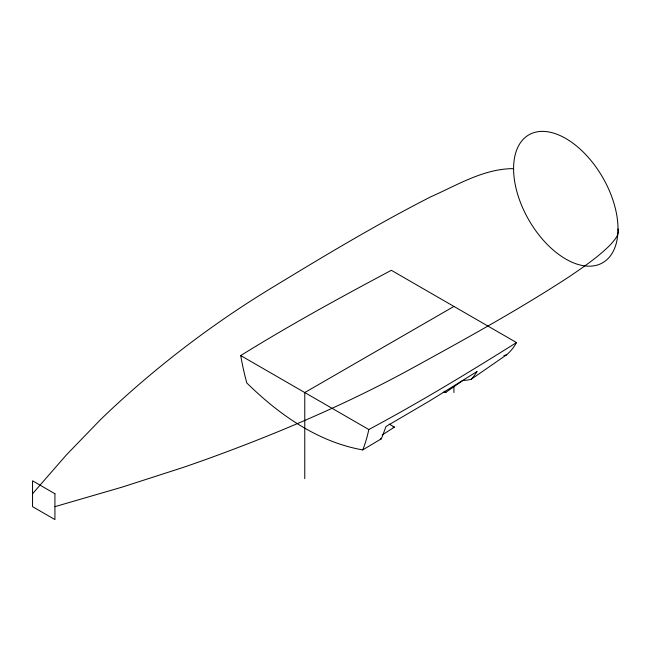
<?xml version="1.0" encoding="UTF-8"?>
<svg xmlns="http://www.w3.org/2000/svg" width="651" height="651" viewBox="0 0 651 651"><rect width="100%" height="100%" fill="white"/><g stroke="black" fill="none" stroke-linecap="round" stroke-linejoin="round"><path stroke-width="0.98" d="M32.55 493.735L66.492 454.805L100.14 420.025A1214.278 701.054 0 0 1 114.519 406.346C163.962 360.695 218.044 320.121 275.723 285.431C326.639 254.468 377.824 223.781 430.954 196.732C457.303 185.096 483.953 168.544 513.59 168.642M444.185 391.227L445.943 392.244L462.877 380.493L463.943 380.428A120.459 69.551 60 0 0 471.153 379.321L506.681 354.738L503.866 355.641M368.816 429.53L240.715 355.568C289.736 325.109 340.4 297.377 391.349 270.303L516.503 342.564C468.11 372.925 419.203 402.554 368.816 429.53A211.803 122.29 60 0 1 362.753 449.914C317.778 442.045 278.766 414.386 246.802 382.959A211.803 122.29 60 0 1 240.74 355.576M382.145 434.966L394.473 427.121L389.233 424.094M471.153 379.321A121.477 70.137 60 0 0 477.102 371.477L429.815 400.804L385.986 426.519L382.227 436.65A174.387 100.685 60 0 1 381.226 438.855L362.737 449.89M453.926 306.434L304.766 392.545L304.766 478.664M54.928 506.657L122.364 487.054L182.589 467.63A1214.278 701.054 0 0 0 206.286 459.329C278.172 433.306 348.749 403.278 415.72 366.261C467.678 337.723 519.685 309.062 569.348 276.634C583.695 266.853 598.22 257.031 610.492 244.654C614.121 240.317 619.654 235.166 618.002 228.924M381.226 438.855L380.371 438.782M453.926 386.474L453.926 392.553M516.495 342.548A112.159 64.758 60 0 1 506.69 354.754M445.984 392.374A145.938 84.264 60 0 1 443.193 392.333M394.49 427.17A181.181 104.608 60 0 1 392.935 427.007M54.928 493.735L32.55 480.82L32.55 506.657L54.928 519.571L54.928 493.735M514.534 180.596A73.832 42.624 60 0 0 599.986 264.078A73.832 42.624 60 0 0 582.873 151.675A73.832 42.624 60 0 0 514.534 180.596"/></g></svg>
